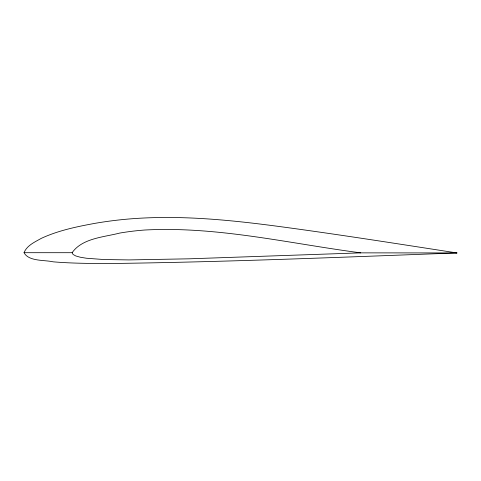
<?xml version="1.0" encoding="UTF-8"?>
<svg xmlns="http://www.w3.org/2000/svg" width="481" height="481" viewBox="0 0 481 481"><rect width="100%" height="100%" fill="white"/><g stroke="black" fill="none" stroke-linecap="round" stroke-linejoin="round"><path stroke-width="0.72" d="M24.05 252.699C26.822 245.472 34.957 241.955 41.276 238.372C58.339 230.453 76.954 226.629 95.358 223.274A396.765 396.765 0 0 1 132.798 218.687C182.437 215.037 232.179 220.184 281.349 226.785C340.007 234.674 398.46 243.939 456.95 252.94C341.089 257.245 225.204 262.055 109.265 263.534C90.53 263.486 71.765 263.396 53.084 261.82C44.643 259.83 28.668 261.604 24.05 252.699L72.138 252.699L73.04 254.431L75.733 255.94L80.189 257.209L86.4 258.237L103.764 259.53L128.95 259.92L189.141 258.814L360.738 252.862L456.95 252.94M72.138 252.699C82.221 238.173 103.902 237.157 119.679 233.081A264.508 264.508 0 0 1 144.637 230.026C217.388 226.124 289.027 243.494 360.738 252.862"/></g></svg>
